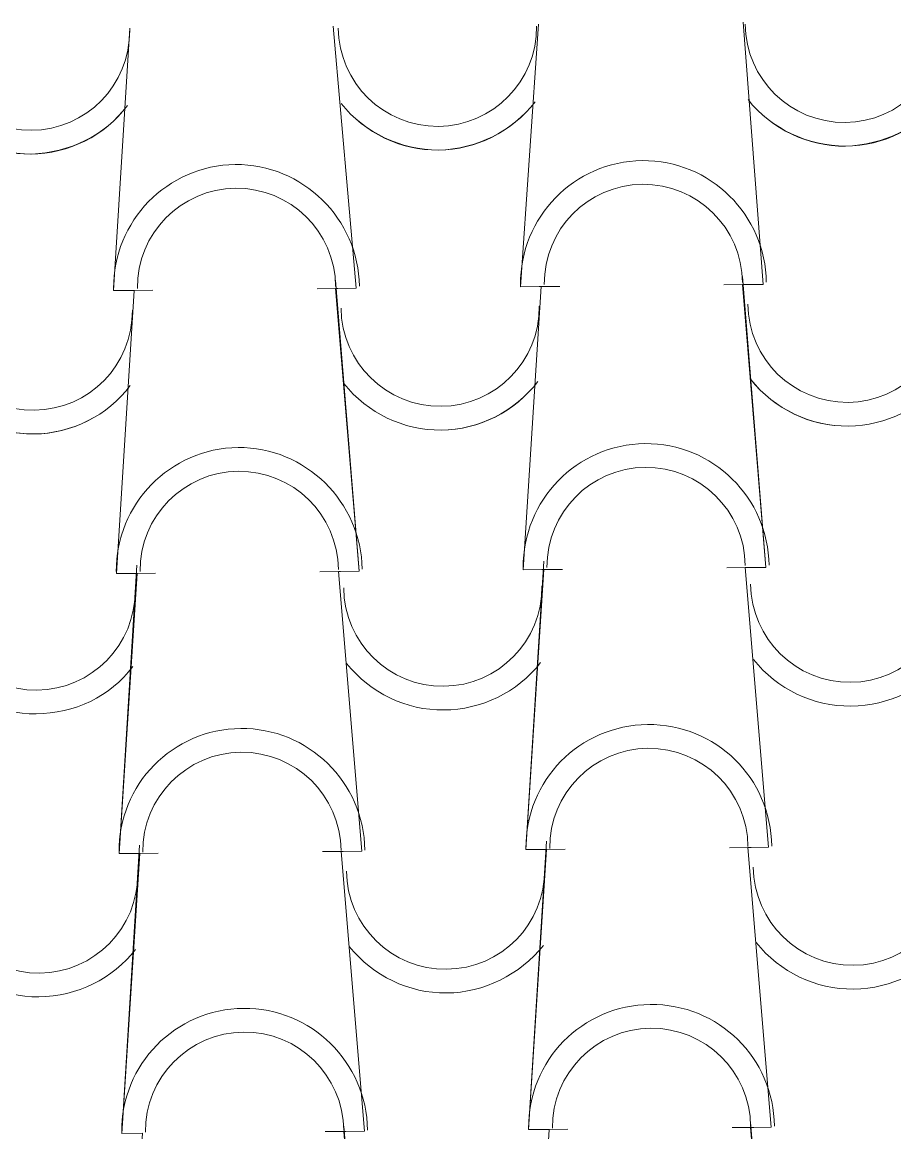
# Model space of a CAD drawing. Header units: millimetres. Extents: x 36985 to 49607, y -23856 to -17842.
# Drawn here: x 47109 to 47798, y -19408 to -18532 of the extents above; entities that cross this region are included whole.
import ezdxf

# ---------------------------------------------------------------- set-up
doc = ezdxf.new("R2010")
doc.units = ezdxf.units.MM
doc.layers.add('A-COB-___-___-EXI', color=250, linetype='Continuous', lineweight=25)

msp = doc.modelspace()

# ---------------------------------------------------------------- linework, layer by layer
at = {"layer": 'A-COB-___-___-EXI', "color": 18, "lineweight": 9}
for p, q in [((47679.91, -18739.27), (47662.81, -18739.44)), ((47677.47, -18739.3), (47693.76, -18739.14)), ((47196.12, -18743.92), (47212.41, -18743.77)), ((47358.2, -18742.37), (47341.91, -18742.52)), ((47356.57, -18742.38), (47372.86, -18742.23)), ((47517.02, -18740.84), (47533.31, -18740.68)), ((47362.47, -19186.24), (47346.18, -19186.4)), ((47379.25, -19406.82), (47360.84, -19186.26)), ((47522.92, -19184.7), (47506.63, -19184.86)), ((47521.29, -19184.72), (47537.58, -19184.56)), ((47684.18, -19183.15), (47667.08, -19183.32)), ((47700.15, -19403.74), (47681.74, -19183.17)), ((47202.02, -19187.79), (47185.73, -19187.94)), ((47200.39, -19187.8), (47216.68, -19187.65)), ((47686.3, -19403.87), (47669.2, -19404.03)), ((47364.59, -19406.96), (47348.3, -19407.12))]:
    msp.add_line(p, q, dxfattribs=at)
at = {"layer": 'A-COB-___-___-EXI', "color": 18, "lineweight": 9, "flags": 128}
for points in [[(47181.46, -18744.07), (47197.75, -18743.91), (47181.46, -18744.07), (47197.75, -18743.91), (47183.61, -18967.23), (47197.75, -18743.91), (47181.46, -18744.07), (47194.14, -18537.05), (47181.46, -18744.07), (47197.75, -18743.91), (47181.46, -18744.07), (47194.14, -18537.05)], [(47354.58, -18535.51), (47372.86, -18742.23), (47356.57, -18742.38), (47372.86, -18742.23), (47354.58, -18535.51), (47372.86, -18742.23), (47356.57, -18742.38), (47372.86, -18742.23), (47356.57, -18742.38), (47375.01, -18965.39), (47358.72, -18965.54), (47375.01, -18965.39), (47356.51, -18735.87), (47375.01, -18965.39), (47358.72, -18965.54), (47375.01, -18965.39), (47358.72, -18965.54), (47375.01, -18965.39), (47358.72, -18965.54), (47377.13, -19186.1), (47360.84, -19186.26), (47377.13, -19186.1), (47358.72, -18965.54), (47375.01, -18965.39), (47358.72, -18965.54), (47377.13, -19186.1), (47360.84, -19186.26), (47379.25, -19406.82), (47362.96, -19406.98), (47379.25, -19406.82), (47362.96, -19406.98), (47379.25, -19406.82), (47362.96, -19406.98), (47379.25, -19406.82), (47362.96, -19406.98)], [(47502.36, -18740.98), (47518.65, -18740.82), (47502.36, -18740.98), (47518.65, -18740.82), (47504.51, -18964.14), (47518.65, -18740.82), (47502.36, -18740.98), (47516.66, -18533.95), (47502.36, -18740.98), (47518.65, -18740.82), (47502.36, -18740.98), (47516.66, -18533.95)], [(47677.92, -18532.4), (47693.76, -18739.14), (47677.47, -18739.3), (47693.76, -18739.14), (47677.47, -18739.3), (47693.76, -18739.14), (47677.92, -18532.4), (47693.76, -18739.14), (47677.47, -18739.3), (47695.9, -18962.3), (47679.61, -18962.46), (47695.9, -18962.3), (47677.41, -18732.78), (47695.9, -18962.3), (47679.61, -18962.46), (47695.9, -18962.3), (47679.61, -18962.46), (47695.9, -18962.3), (47679.61, -18962.46), (47698.03, -19183.02), (47681.74, -19183.17), (47698.03, -19183.02), (47679.61, -18962.46), (47695.9, -18962.3), (47679.61, -18962.46), (47698.03, -19183.02), (47681.74, -19183.17), (47700.15, -19403.74), (47683.86, -19403.89), (47700.15, -19403.74), (47681.74, -19183.17), (47698.03, -19183.02), (47681.74, -19183.17), (47698.03, -19183.02)], [(47197.75, -18743.91), (47183.61, -18967.23), (47199.9, -18967.07), (47183.61, -18967.23), (47199.9, -18967.07), (47183.61, -18967.23), (47199.9, -18967.07)], [(47518.65, -18740.82), (47504.51, -18964.14), (47520.8, -18963.98), (47504.51, -18964.14), (47520.8, -18963.98), (47504.51, -18964.14), (47520.8, -18963.98)], [(47520.73, -18957.47), (47506.63, -19184.86), (47522.92, -19184.7), (47506.63, -19184.86), (47522.92, -19184.7), (47506.63, -19184.86), (47520.8, -18963.98), (47504.51, -18964.14), (47520.8, -18963.98), (47504.51, -18964.14)], [(47525.04, -19405.42), (47508.75, -19405.58), (47525.04, -19405.42), (47508.75, -19405.58), (47522.85, -19178.19), (47508.75, -19405.58), (47525.04, -19405.42), (47508.75, -19405.58), (47525.04, -19405.42), (47508.75, -19405.58), (47525.04, -19405.42), (47510.9, -19628.74), (47525.04, -19405.42), (47508.75, -19405.58), (47522.92, -19184.7), (47506.63, -19184.86), (47520.73, -18957.47)], [(47190, -19631.82), (47206.29, -19631.67), (47190, -19631.82), (47204.14, -19408.5), (47187.86, -19408.66), (47202.02, -19187.79), (47185.73, -19187.94), (47199.84, -18960.55), (47185.73, -19187.94), (47202.02, -19187.79), (47185.73, -19187.94), (47202.02, -19187.79), (47185.73, -19187.94), (47199.9, -18967.07), (47183.61, -18967.23), (47199.9, -18967.07), (47183.61, -18967.23)], [(47365.11, -19630.14), (47381.4, -19629.98), (47362.92, -19402.91), (47381.4, -19629.98), (47365.11, -19630.14), (47381.4, -19629.98), (47362.96, -19406.98), (47379.25, -19406.82), (47360.84, -19186.26), (47377.13, -19186.1), (47360.84, -19186.26), (47377.13, -19186.1)], [(47510.9, -19628.74), (47525.04, -19405.42), (47508.75, -19405.58), (47525.04, -19405.42), (47510.9, -19628.74), (47527.19, -19628.58), (47510.9, -19628.74), (47527.19, -19628.58)], [(47683.86, -19403.89), (47700.15, -19403.74), (47683.86, -19403.89), (47700.15, -19403.74), (47683.86, -19403.89), (47700.15, -19403.74), (47683.86, -19403.89), (47700.15, -19403.74), (47683.86, -19403.89), (47702.29, -19626.9), (47686, -19627.05), (47702.29, -19626.9), (47683.82, -19399.82), (47702.29, -19626.9), (47686, -19627.05), (47702.29, -19626.9), (47683.82, -19399.82)]]:
    msp.add_lwpolyline(points, dxfattribs=at)
for points in [[(47214.56, -18966.93), (47198.27, -18967.09)], [(47344.06, -18965.68), (47360.35, -18965.53)], [(47535.46, -18963.84), (47519.17, -18964)], [(47664.95, -18962.6), (47682.06, -18962.43)], [(47201.96, -19181.27), (47187.86, -19408.66), (47204.14, -19408.5), (47187.86, -19408.66), (47204.14, -19408.5), (47187.86, -19408.66), (47204.14, -19408.5), (47190, -19631.82), (47204.14, -19408.5), (47187.86, -19408.66)], [(47539.7, -19405.28), (47523.41, -19405.44)]]:
    msp.add_lwpolyline(points, close=True, dxfattribs=at)
at = {"layer": 'A-COB-___-___-EXI', "color": 18, "lineweight": 9}
for points in [[(47358.67, -18537.1), (47359.09, -18580.27), (47394.44, -18614.95), (47437.61, -18614.54)], [(47358.67, -18537.1), (47359.09, -18580.27), (47394.44, -18614.95), (47437.61, -18614.54)], [(47679.57, -18534.01), (47679.98, -18577.18), (47715.34, -18611.87), (47758.51, -18611.45)], [(47679.57, -18534.01), (47679.98, -18577.18), (47715.34, -18611.87), (47758.51, -18611.45)], [(47037.78, -18540.19), (47038.19, -18583.35), (47073.55, -18618.04), (47116.72, -18617.62)], [(47037.78, -18540.19), (47038.19, -18583.35), (47073.55, -18618.04), (47116.72, -18617.62)], [(47039.98, -18599.62), (47058.94, -18623.06), (47086.76, -18636.64), (47116.9, -18636.35)], [(47039.98, -18599.62), (47058.12, -18623.07), (47086.75, -18635.83), (47116.08, -18636.36)], [(47360.87, -18596.54), (47379.83, -18619.98), (47407.66, -18633.56), (47437.79, -18633.27)], [(47360.87, -18596.54), (47379.83, -18619.98), (47407.65, -18632.74), (47437.79, -18633.27)], [(47681.77, -18593.45), (47700.73, -18616.89), (47729.37, -18630.46), (47758.69, -18630.18)], [(47681.77, -18593.45), (47700.73, -18616.89), (47728.54, -18629.66), (47758.69, -18630.18)], [(47696.19, -18737.49), (47695.68, -18684.55), (47652.09, -18640.98), (47598.33, -18641.5)], [(47696.19, -18737.49), (47695.68, -18684.55), (47652.09, -18640.98), (47598.33, -18641.5)], [(47696.19, -18737.49), (47695.68, -18684.55), (47652.09, -18640.98), (47598.33, -18641.5)], [(47696.19, -18737.49), (47695.68, -18684.55), (47652.09, -18640.98), (47598.33, -18641.5)], [(47696.19, -18737.49), (47695.68, -18684.55), (47652.09, -18640.98), (47598.33, -18641.5)], [(47696.19, -18737.49), (47695.68, -18684.55), (47652.09, -18640.98), (47598.33, -18641.5)], [(47375.29, -18740.57), (47374.78, -18687.63), (47330.38, -18644.08), (47277.44, -18644.58)], [(47375.29, -18740.57), (47374.78, -18687.63), (47330.38, -18644.08), (47277.44, -18644.58)], [(47375.29, -18740.57), (47374.78, -18687.63), (47330.38, -18644.08), (47277.44, -18644.58)], [(47375.29, -18740.57), (47374.78, -18687.63), (47330.38, -18644.08), (47277.44, -18644.58)], [(47375.29, -18740.57), (47374.78, -18687.63), (47330.38, -18644.08), (47277.44, -18644.58)], [(47375.29, -18740.57), (47374.78, -18687.63), (47330.38, -18644.08), (47277.44, -18644.58)], [(47677.45, -18737.67), (47677.04, -18694.5), (47641.68, -18659.82), (47598.51, -18660.23)], [(47677.45, -18737.67), (47677.04, -18694.5), (47641.68, -18659.82), (47598.51, -18660.23)], [(47677.45, -18737.67), (47677.04, -18694.5), (47641.68, -18659.82), (47598.51, -18660.23)], [(47677.45, -18737.67), (47677.04, -18694.5), (47641.68, -18659.82), (47598.51, -18660.23)], [(47677.45, -18737.67), (47677.04, -18694.5), (47641.68, -18659.82), (47598.51, -18660.23)], [(47677.45, -18737.67), (47677.04, -18694.5), (47641.68, -18659.82), (47598.51, -18660.23)], [(47356.56, -18740.75), (47356.14, -18697.59), (47320.78, -18662.9), (47277.62, -18663.32)], [(47356.56, -18740.75), (47356.14, -18697.59), (47320.78, -18662.9), (47277.62, -18663.32)], [(47356.56, -18740.75), (47356.14, -18697.59), (47320.78, -18662.9), (47277.62, -18663.32)], [(47356.56, -18740.75), (47356.14, -18697.59), (47320.78, -18662.9), (47277.62, -18663.32)], [(47356.56, -18740.75), (47356.14, -18697.59), (47320.78, -18662.9), (47277.62, -18663.32)], [(47356.56, -18740.75), (47356.14, -18697.59), (47320.78, -18662.9), (47277.62, -18663.32)], [(47681.69, -18754.73), (47682.1, -18797.9), (47717.46, -18832.58), (47760.63, -18832.17)], [(47039.9, -18760.9), (47040.31, -18804.07), (47075.67, -18838.75), (47118.84, -18838.34)], [(47360.79, -18757.82), (47361.21, -18800.98), (47396.57, -18835.67), (47439.73, -18835.25)], [(47362.99, -18817.26), (47381.95, -18840.7), (47409.78, -18854.28), (47439.91, -18853.99)], [(47362.99, -18817.26), (47381.95, -18840.7), (47409.78, -18854.28), (47439.91, -18853.99)], [(47683.89, -18814.17), (47702.85, -18837.61), (47731.49, -18851.18), (47760.81, -18850.9)], [(47683.89, -18814.17), (47702.85, -18837.61), (47730.67, -18851.19), (47760.81, -18850.9)], [(47042.1, -18820.34), (47061.06, -18843.78), (47088.88, -18857.36), (47119.02, -18857.07)], [(47042.1, -18820.34), (47060.24, -18843.79), (47088.88, -18857.36), (47118.2, -18857.08)], [(47377.44, -18963.73), (47376.93, -18910.79), (47332.52, -18867.24), (47279.58, -18867.75)], [(47377.44, -18963.73), (47376.93, -18910.79), (47332.52, -18867.24), (47279.58, -18867.75)], [(47377.44, -18963.73), (47376.93, -18910.79), (47332.52, -18867.24), (47279.58, -18867.75)], [(47377.44, -18963.73), (47376.93, -18910.79), (47332.52, -18867.24), (47279.58, -18867.75)], [(47377.44, -18963.73), (47376.93, -18910.79), (47332.52, -18867.24), (47279.58, -18867.75)], [(47377.44, -18963.73), (47376.93, -18910.79), (47332.52, -18867.24), (47279.58, -18867.75)], [(47377.44, -18963.73), (47376.93, -18910.79), (47332.52, -18867.24), (47279.58, -18867.75)], [(47377.44, -18963.73), (47376.93, -18910.79), (47332.52, -18867.24), (47279.58, -18867.75)], [(47377.44, -18963.73), (47376.93, -18910.79), (47332.52, -18867.24), (47279.58, -18867.75)], [(47698.33, -18960.65), (47697.82, -18907.71), (47654.23, -18864.14), (47600.48, -18864.66)], [(47698.33, -18960.65), (47697.82, -18907.71), (47654.23, -18864.14), (47600.48, -18864.66)], [(47698.33, -18960.65), (47697.82, -18907.71), (47654.23, -18864.14), (47600.48, -18864.66)], [(47698.33, -18960.65), (47697.82, -18907.71), (47654.23, -18864.14), (47600.48, -18864.66)], [(47698.33, -18960.65), (47697.82, -18907.71), (47654.23, -18864.14), (47600.48, -18864.66)], [(47698.33, -18960.65), (47697.82, -18907.71), (47654.23, -18864.14), (47600.48, -18864.66)], [(47698.33, -18960.65), (47697.82, -18907.71), (47654.23, -18864.14), (47600.48, -18864.66)], [(47698.33, -18960.65), (47697.82, -18907.71), (47654.23, -18864.14), (47600.48, -18864.66)], [(47698.33, -18960.65), (47697.82, -18907.71), (47654.23, -18864.14), (47600.48, -18864.66)], [(47358.7, -18963.91), (47358.29, -18920.75), (47322.93, -18886.06), (47279.76, -18886.48)], [(47358.7, -18963.91), (47358.29, -18920.75), (47322.93, -18886.06), (47279.76, -18886.48)], [(47358.7, -18963.91), (47358.29, -18920.75), (47322.93, -18886.06), (47279.76, -18886.48)], [(47358.7, -18963.91), (47358.29, -18920.75), (47322.93, -18886.06), (47279.76, -18886.48)], [(47358.7, -18963.91), (47358.29, -18920.75), (47322.93, -18886.06), (47279.76, -18886.48)], [(47358.7, -18963.91), (47358.29, -18920.75), (47322.93, -18886.06), (47279.76, -18886.48)], [(47358.7, -18963.91), (47358.29, -18920.75), (47322.93, -18886.06), (47279.76, -18886.48)], [(47358.7, -18963.91), (47358.29, -18920.75), (47322.93, -18886.06), (47279.76, -18886.48)], [(47358.7, -18963.91), (47358.29, -18920.75), (47322.93, -18886.06), (47279.76, -18886.48)], [(47679.6, -18960.83), (47679.18, -18917.66), (47643.82, -18882.98), (47600.66, -18883.39)], [(47679.6, -18960.83), (47679.18, -18917.66), (47643.82, -18882.98), (47600.66, -18883.39)], [(47679.6, -18960.83), (47679.18, -18917.66), (47643.82, -18882.98), (47600.66, -18883.39)], [(47679.6, -18960.83), (47679.18, -18917.66), (47643.82, -18882.98), (47600.66, -18883.39)], [(47679.6, -18960.83), (47679.18, -18917.66), (47643.82, -18882.98), (47600.66, -18883.39)], [(47679.6, -18960.83), (47679.18, -18917.66), (47643.82, -18882.98), (47600.66, -18883.39)], [(47679.6, -18960.83), (47679.18, -18917.66), (47643.82, -18882.98), (47600.66, -18883.39)], [(47679.6, -18960.83), (47679.18, -18917.66), (47643.82, -18882.98), (47600.66, -18883.39)], [(47679.6, -18960.83), (47679.18, -18917.66), (47643.82, -18882.98), (47600.66, -18883.39)], [(47683.81, -18975.45), (47684.23, -19018.62), (47719.59, -19053.3), (47762.75, -19052.89)], [(47042.02, -18981.62), (47042.44, -19024.79), (47077.79, -19059.47), (47120.96, -19059.06)], [(47362.92, -18978.53), (47363.33, -19021.7), (47398.69, -19056.39), (47441.86, -19055.97)], [(47686.01, -19034.89), (47704.97, -19058.33), (47732.8, -19071.91), (47762.93, -19071.62)], [(47044.22, -19041.06), (47062.37, -19064.51), (47091.01, -19078.08), (47120.33, -19077.8)], [(47365.12, -19037.97), (47384.08, -19061.41), (47411.9, -19074.99), (47442.04, -19074.7)], [(47379.57, -19185.27), (47379.05, -19131.51), (47334.65, -19088.77), (47281.71, -19089.28)], [(47379.57, -19185.27), (47379.05, -19131.51), (47334.65, -19088.77), (47281.71, -19089.28)], [(47379.57, -19185.27), (47379.05, -19131.51), (47334.65, -19088.77), (47281.71, -19089.28)], [(47379.57, -19185.27), (47379.05, -19131.51), (47334.65, -19088.77), (47281.71, -19089.28)], [(47379.57, -19185.27), (47379.05, -19131.51), (47334.65, -19088.77), (47281.71, -19089.28)], [(47379.57, -19185.27), (47379.05, -19131.51), (47334.65, -19088.77), (47281.71, -19089.28)], [(47700.46, -19182.18), (47699.94, -19128.43), (47656.36, -19085.67), (47602.61, -19086.19)], [(47700.46, -19182.18), (47699.94, -19128.43), (47656.36, -19085.67), (47602.61, -19086.19)], [(47700.46, -19182.18), (47699.94, -19128.43), (47656.36, -19085.67), (47602.61, -19086.19)], [(47700.46, -19182.18), (47699.94, -19128.43), (47656.36, -19085.67), (47602.61, -19086.19)], [(47700.46, -19182.18), (47699.94, -19128.43), (47656.36, -19085.67), (47602.61, -19086.19)], [(47700.46, -19182.18), (47699.94, -19128.43), (47656.36, -19085.67), (47602.61, -19086.19)], [(47360.83, -19185.45), (47360.42, -19142.28), (47325.06, -19107.59), (47281.89, -19108.01)], [(47360.83, -19185.45), (47360.42, -19142.28), (47325.06, -19107.59), (47281.89, -19108.01)], [(47360.83, -19185.45), (47360.42, -19142.28), (47325.06, -19107.59), (47281.89, -19108.01)], [(47360.83, -19185.45), (47360.42, -19142.28), (47325.06, -19107.59), (47281.89, -19108.01)], [(47360.83, -19185.45), (47360.42, -19142.28), (47325.06, -19107.59), (47281.89, -19108.01)], [(47360.83, -19185.45), (47360.42, -19142.28), (47325.06, -19107.59), (47281.89, -19108.01)], [(47681.73, -19182.36), (47681.31, -19139.19), (47645.96, -19104.51), (47602.79, -19104.92)], [(47681.73, -19182.36), (47681.31, -19139.19), (47645.96, -19104.51), (47602.79, -19104.92)], [(47681.73, -19182.36), (47681.31, -19139.19), (47645.96, -19104.51), (47602.79, -19104.92)], [(47681.73, -19182.36), (47681.31, -19139.19), (47645.96, -19104.51), (47602.79, -19104.92)], [(47681.73, -19182.36), (47681.31, -19139.19), (47645.96, -19104.51), (47602.79, -19104.92)], [(47681.73, -19182.36), (47681.31, -19139.19), (47645.96, -19104.51), (47602.79, -19104.92)], [(47365.06, -19201.7), (47365.48, -19244.86), (47400.84, -19279.55), (47444, -19279.13)], [(47685.96, -19198.61), (47686.37, -19241.78), (47721.73, -19276.46), (47764.9, -19276.05)], [(47044.17, -19204.78), (47044.58, -19247.95), (47079.94, -19282.63), (47123.11, -19282.22)], [(47046.37, -19264.22), (47064.51, -19287.67), (47093.15, -19301.24), (47122.47, -19300.96)], [(47367.26, -19261.14), (47386.22, -19284.57), (47414.05, -19298.15), (47444.18, -19297.86)], [(47688.16, -19258.05), (47707.12, -19281.49), (47734.94, -19295.07), (47765.08, -19294.78)], [(47702.58, -19402.9), (47702.07, -19349.14), (47658.49, -19306.39), (47604.73, -19306.91)], [(47702.58, -19402.9), (47702.07, -19349.14), (47658.49, -19306.39), (47604.73, -19306.91)], [(47702.58, -19402.9), (47702.07, -19349.14), (47658.49, -19306.39), (47604.73, -19306.91)], [(47381.69, -19405.98), (47381.17, -19352.23), (47336.78, -19309.49), (47283.84, -19309.99)], [(47381.69, -19405.98), (47381.17, -19352.23), (47336.78, -19309.49), (47283.84, -19309.99)], [(47381.69, -19405.98), (47381.17, -19352.23), (47336.78, -19309.49), (47283.84, -19309.99)], [(47683.85, -19403.08), (47683.44, -19359.91), (47648.08, -19325.23), (47604.91, -19325.64)], [(47683.85, -19403.08), (47683.44, -19359.91), (47648.08, -19325.23), (47604.91, -19325.64)], [(47683.85, -19403.08), (47683.44, -19359.91), (47648.08, -19325.23), (47604.91, -19325.64)], [(47683.85, -19403.08), (47683.44, -19359.91), (47648.08, -19325.23), (47604.91, -19325.64)], [(47683.85, -19403.08), (47683.44, -19359.91), (47648.08, -19325.23), (47604.91, -19325.64)], [(47683.85, -19403.08), (47683.44, -19359.91), (47648.08, -19325.23), (47604.91, -19325.64)], [(47683.85, -19403.08), (47683.44, -19359.91), (47648.08, -19325.23), (47604.91, -19325.64)], [(47683.85, -19403.08), (47683.44, -19359.91), (47648.08, -19325.23), (47604.91, -19325.64)], [(47683.85, -19403.08), (47683.44, -19359.91), (47648.08, -19325.23), (47604.91, -19325.64)], [(47683.85, -19403.08), (47683.44, -19359.91), (47648.08, -19325.23), (47604.91, -19325.64)], [(47683.85, -19403.08), (47683.44, -19359.91), (47648.08, -19325.23), (47604.91, -19325.64)], [(47362.96, -19406.16), (47362.54, -19363), (47327.18, -19328.31), (47284.02, -19328.73)], [(47362.96, -19406.16), (47362.54, -19363), (47327.18, -19328.31), (47284.02, -19328.73)], [(47362.96, -19406.16), (47362.54, -19363), (47327.18, -19328.31), (47284.02, -19328.73)], [(47362.96, -19406.16), (47362.54, -19363), (47327.18, -19328.31), (47284.02, -19328.73)], [(47362.96, -19406.16), (47362.54, -19363), (47327.18, -19328.31), (47284.02, -19328.73)], [(47362.96, -19406.16), (47362.54, -19363), (47327.18, -19328.31), (47284.02, -19328.73)], [(47362.96, -19406.16), (47362.54, -19363), (47327.18, -19328.31), (47284.02, -19328.73)], [(47362.96, -19406.16), (47362.54, -19363), (47327.18, -19328.31), (47284.02, -19328.73)], [(47362.96, -19406.16), (47362.54, -19363), (47327.18, -19328.31), (47284.02, -19328.73)]]:
    msp.add_open_spline(points, degree=3, dxfattribs=at)
for points in [[(47437.61, -18614.54), (47437.61, -18614.54), (47480.78, -18614.12), (47515.46, -18578.76), (47515.05, -18535.6)], [(47437.61, -18614.54), (47437.61, -18614.54), (47480.78, -18614.12), (47515.46, -18578.76), (47515.05, -18535.6)], [(47758.51, -18611.45), (47758.51, -18611.45), (47801.67, -18611.04), (47836.36, -18575.68), (47835.94, -18532.51)], [(47758.51, -18611.45), (47758.51, -18611.45), (47801.67, -18611.04), (47836.36, -18575.68), (47835.94, -18532.51)], [(47116.72, -18617.62), (47116.72, -18617.62), (47159.88, -18617.21), (47194.57, -18581.85), (47194.15, -18538.68)], [(47116.72, -18617.62), (47116.72, -18617.62), (47159.88, -18617.21), (47194.57, -18581.85), (47194.15, -18538.68)], [(47116.08, -18636.36), (47116.08, -18636.36), (47146.22, -18636.07), (47174.59, -18621.95), (47192.28, -18598.16)], [(47116.9, -18636.35), (47116.9, -18636.35), (47146.21, -18635.26), (47174.59, -18621.95), (47192.28, -18598.16)], [(47437.79, -18633.27), (47437.79, -18633.27), (47467.92, -18632.16), (47495.48, -18618.87), (47513.99, -18595.07)], [(47437.79, -18633.27), (47437.79, -18633.27), (47467.11, -18632.99), (47495.48, -18618.87), (47513.99, -18595.07)], [(47758.69, -18630.18), (47758.69, -18630.18), (47788.81, -18629.08), (47816.38, -18615.78), (47834.89, -18591.98)], [(47758.69, -18630.18), (47758.69, -18630.18), (47788.82, -18629.89), (47816.38, -18615.78), (47834.89, -18591.98)], [(47598.33, -18641.5), (47598.33, -18641.5), (47544.58, -18642.02), (47501.84, -18686.41), (47502.34, -18739.35)], [(47598.33, -18641.5), (47598.33, -18641.5), (47544.58, -18642.02), (47501.84, -18686.41), (47502.34, -18739.35)], [(47598.33, -18641.5), (47598.33, -18641.5), (47544.58, -18642.02), (47501.84, -18686.41), (47502.34, -18739.35)], [(47598.33, -18641.5), (47598.33, -18641.5), (47544.58, -18642.02), (47501.84, -18686.41), (47502.34, -18739.35)], [(47598.33, -18641.5), (47598.33, -18641.5), (47544.58, -18642.02), (47501.84, -18686.41), (47502.34, -18739.35)], [(47598.33, -18641.5), (47598.33, -18641.5), (47544.58, -18642.02), (47501.84, -18686.41), (47502.34, -18739.35)], [(47277.44, -18644.58), (47277.44, -18644.58), (47223.68, -18645.1), (47180.94, -18689.5), (47181.45, -18742.44)], [(47277.44, -18644.58), (47277.44, -18644.58), (47223.68, -18645.1), (47180.94, -18689.5), (47181.45, -18742.44)], [(47277.44, -18644.58), (47277.44, -18644.58), (47223.68, -18645.1), (47180.94, -18689.5), (47181.45, -18742.44)], [(47277.44, -18644.58), (47277.44, -18644.58), (47223.68, -18645.1), (47180.94, -18689.5), (47181.45, -18742.44)], [(47277.44, -18644.58), (47277.44, -18644.58), (47223.68, -18645.1), (47180.94, -18689.5), (47181.45, -18742.44)], [(47277.44, -18644.58), (47277.44, -18644.58), (47223.68, -18645.1), (47180.94, -18689.5), (47181.45, -18742.44)], [(47598.51, -18660.23), (47598.51, -18660.23), (47555.35, -18660.65), (47520.66, -18696), (47521.08, -18739.17)], [(47598.51, -18660.23), (47598.51, -18660.23), (47555.35, -18660.65), (47520.66, -18696), (47521.08, -18739.17)], [(47598.51, -18660.23), (47598.51, -18660.23), (47555.35, -18660.65), (47520.66, -18696), (47521.08, -18739.17)], [(47598.51, -18660.23), (47598.51, -18660.23), (47555.35, -18660.65), (47520.66, -18696), (47521.08, -18739.17)], [(47598.51, -18660.23), (47598.51, -18660.23), (47555.35, -18660.65), (47520.66, -18696), (47521.08, -18739.17)], [(47598.51, -18660.23), (47598.51, -18660.23), (47555.35, -18660.65), (47520.66, -18696), (47521.08, -18739.17)], [(47277.62, -18663.32), (47277.62, -18663.32), (47234.45, -18663.73), (47199.77, -18699.09), (47200.18, -18742.26)], [(47277.62, -18663.32), (47277.62, -18663.32), (47234.45, -18663.73), (47199.77, -18699.09), (47200.18, -18742.26)], [(47277.62, -18663.32), (47277.62, -18663.32), (47234.45, -18663.73), (47199.77, -18699.09), (47200.18, -18742.26)], [(47277.62, -18663.32), (47277.62, -18663.32), (47234.45, -18663.73), (47199.77, -18699.09), (47200.18, -18742.26)], [(47277.62, -18663.32), (47277.62, -18663.32), (47234.45, -18663.73), (47199.77, -18699.09), (47200.18, -18742.26)], [(47277.62, -18663.32), (47277.62, -18663.32), (47234.45, -18663.73), (47199.77, -18699.09), (47200.18, -18742.26)], [(47439.73, -18835.25), (47439.73, -18835.25), (47482.9, -18834.84), (47517.58, -18799.48), (47517.17, -18756.31)], [(47760.63, -18832.17), (47760.63, -18832.17), (47803.8, -18831.75), (47838.48, -18796.39), (47838.06, -18753.23)], [(47118.84, -18838.34), (47118.84, -18838.34), (47162, -18837.92), (47196.69, -18802.57), (47196.27, -18759.4)], [(47118.2, -18857.08), (47118.2, -18857.08), (47148.34, -18856.79), (47176.71, -18842.67), (47194.4, -18818.88)], [(47119.02, -18857.07), (47119.02, -18857.07), (47148.34, -18856.79), (47176.71, -18842.67), (47194.4, -18818.88)], [(47439.91, -18853.99), (47439.91, -18853.99), (47470.05, -18853.7), (47497.61, -18839.58), (47516.11, -18815.78)], [(47439.91, -18853.99), (47439.91, -18853.99), (47469.23, -18853.7), (47497.61, -18839.58), (47516.11, -18815.78)], [(47760.81, -18850.9), (47760.81, -18850.9), (47790.94, -18850.61), (47818.5, -18836.5), (47837.01, -18812.7)], [(47760.81, -18850.9), (47760.81, -18850.9), (47790.94, -18850.61), (47818.5, -18836.5), (47837.01, -18812.7)], [(47279.58, -18867.75), (47279.58, -18867.75), (47225.83, -18868.26), (47183.09, -18912.66), (47183.59, -18965.6)], [(47279.58, -18867.75), (47279.58, -18867.75), (47225.83, -18868.26), (47183.09, -18912.66), (47183.59, -18965.6)], [(47279.58, -18867.75), (47279.58, -18867.75), (47225.83, -18868.26), (47183.09, -18912.66), (47183.59, -18965.6)], [(47279.58, -18867.75), (47279.58, -18867.75), (47225.83, -18868.26), (47183.09, -18912.66), (47183.59, -18965.6)], [(47279.58, -18867.75), (47279.58, -18867.75), (47225.83, -18868.26), (47183.09, -18912.66), (47183.59, -18965.6)], [(47279.58, -18867.75), (47279.58, -18867.75), (47225.83, -18868.26), (47183.09, -18912.66), (47183.59, -18965.6)], [(47279.58, -18867.75), (47279.58, -18867.75), (47225.83, -18868.26), (47183.09, -18912.66), (47183.59, -18965.6)], [(47279.58, -18867.75), (47279.58, -18867.75), (47225.83, -18868.26), (47183.09, -18912.66), (47183.59, -18965.6)], [(47279.58, -18867.75), (47279.58, -18867.75), (47225.83, -18868.26), (47183.09, -18912.66), (47183.59, -18965.6)], [(47600.48, -18864.66), (47600.48, -18864.66), (47546.72, -18865.18), (47503.98, -18909.57), (47504.49, -18962.51)], [(47600.48, -18864.66), (47600.48, -18864.66), (47546.72, -18865.18), (47503.98, -18909.57), (47504.49, -18962.51)], [(47600.48, -18864.66), (47600.48, -18864.66), (47546.72, -18865.18), (47503.98, -18909.57), (47504.49, -18962.51)], [(47600.48, -18864.66), (47600.48, -18864.66), (47546.72, -18865.18), (47503.98, -18909.57), (47504.49, -18962.51)], [(47600.48, -18864.66), (47600.48, -18864.66), (47546.72, -18865.18), (47503.98, -18909.57), (47504.49, -18962.51)], [(47600.48, -18864.66), (47600.48, -18864.66), (47546.72, -18865.18), (47503.98, -18909.57), (47504.49, -18962.51)], [(47600.48, -18864.66), (47600.48, -18864.66), (47546.72, -18865.18), (47503.98, -18909.57), (47504.49, -18962.51)], [(47600.48, -18864.66), (47600.48, -18864.66), (47546.72, -18865.18), (47503.98, -18909.57), (47504.49, -18962.51)], [(47600.48, -18864.66), (47600.48, -18864.66), (47546.72, -18865.18), (47503.98, -18909.57), (47504.49, -18962.51)], [(47279.76, -18886.48), (47279.76, -18886.48), (47236.6, -18886.89), (47201.91, -18922.25), (47202.33, -18965.42)], [(47279.76, -18886.48), (47279.76, -18886.48), (47236.6, -18886.89), (47201.91, -18922.25), (47202.33, -18965.42)], [(47279.76, -18886.48), (47279.76, -18886.48), (47236.6, -18886.89), (47201.91, -18922.25), (47202.33, -18965.42)], [(47279.76, -18886.48), (47279.76, -18886.48), (47236.6, -18886.89), (47201.91, -18922.25), (47202.33, -18965.42)], [(47279.76, -18886.48), (47279.76, -18886.48), (47236.6, -18886.89), (47201.91, -18922.25), (47202.33, -18965.42)], [(47279.76, -18886.48), (47279.76, -18886.48), (47236.6, -18886.89), (47201.91, -18922.25), (47202.33, -18965.42)], [(47279.76, -18886.48), (47279.76, -18886.48), (47236.6, -18886.89), (47201.91, -18922.25), (47202.33, -18965.42)], [(47279.76, -18886.48), (47279.76, -18886.48), (47236.6, -18886.89), (47201.91, -18922.25), (47202.33, -18965.42)], [(47279.76, -18886.48), (47279.76, -18886.48), (47236.6, -18886.89), (47201.91, -18922.25), (47202.33, -18965.42)], [(47600.66, -18883.39), (47600.66, -18883.39), (47557.49, -18883.81), (47522.81, -18919.17), (47523.22, -18962.33)], [(47600.66, -18883.39), (47600.66, -18883.39), (47557.49, -18883.81), (47522.81, -18919.17), (47523.22, -18962.33)], [(47600.66, -18883.39), (47600.66, -18883.39), (47557.49, -18883.81), (47522.81, -18919.17), (47523.22, -18962.33)], [(47600.66, -18883.39), (47600.66, -18883.39), (47557.49, -18883.81), (47522.81, -18919.17), (47523.22, -18962.33)], [(47600.66, -18883.39), (47600.66, -18883.39), (47557.49, -18883.81), (47522.81, -18919.17), (47523.22, -18962.33)], [(47600.66, -18883.39), (47600.66, -18883.39), (47557.49, -18883.81), (47522.81, -18919.17), (47523.22, -18962.33)], [(47600.66, -18883.39), (47600.66, -18883.39), (47557.49, -18883.81), (47522.81, -18919.17), (47523.22, -18962.33)], [(47600.66, -18883.39), (47600.66, -18883.39), (47557.49, -18883.81), (47522.81, -18919.17), (47523.22, -18962.33)], [(47600.66, -18883.39), (47600.66, -18883.39), (47557.49, -18883.81), (47522.81, -18919.17), (47523.22, -18962.33)], [(47762.75, -19052.89), (47762.75, -19052.89), (47805.92, -19052.47), (47840.6, -19017.11), (47840.19, -18973.95)], [(47120.96, -19059.06), (47120.96, -19059.06), (47164.13, -19058.64), (47198.81, -19023.28), (47198.4, -18980.12)], [(47441.86, -19055.97), (47441.86, -19055.97), (47485.02, -19055.56), (47519.71, -19020.2), (47519.29, -18977.03)], [(47442.04, -19074.7), (47442.04, -19074.7), (47471.36, -19074.42), (47499.74, -19061.12), (47518.24, -19037.32)], [(47762.93, -19071.62), (47762.93, -19071.62), (47793.07, -19071.33), (47820.63, -19058.03), (47839.14, -19034.23)], [(47120.33, -19077.8), (47120.33, -19077.8), (47150.46, -19077.51), (47178.84, -19064.2), (47196.53, -19040.41)], [(47281.71, -19089.28), (47281.71, -19089.28), (47227.96, -19089.79), (47185.21, -19133.38), (47185.72, -19187.13)], [(47281.71, -19089.28), (47281.71, -19089.28), (47227.96, -19089.79), (47185.21, -19133.38), (47185.72, -19187.13)], [(47281.71, -19089.28), (47281.71, -19089.28), (47227.96, -19089.79), (47185.21, -19133.38), (47185.72, -19187.13)], [(47281.71, -19089.28), (47281.71, -19089.28), (47227.96, -19089.79), (47185.21, -19133.38), (47185.72, -19187.13)], [(47281.71, -19089.28), (47281.71, -19089.28), (47227.96, -19089.79), (47185.21, -19133.38), (47185.72, -19187.13)], [(47281.71, -19089.28), (47281.71, -19089.28), (47227.96, -19089.79), (47185.21, -19133.38), (47185.72, -19187.13)], [(47602.61, -19086.19), (47602.61, -19086.19), (47548.85, -19086.71), (47506.1, -19130.29), (47506.62, -19184.04)], [(47602.61, -19086.19), (47602.61, -19086.19), (47548.85, -19086.71), (47506.1, -19130.29), (47506.62, -19184.04)], [(47602.61, -19086.19), (47602.61, -19086.19), (47548.85, -19086.71), (47506.1, -19130.29), (47506.62, -19184.04)], [(47602.61, -19086.19), (47602.61, -19086.19), (47548.85, -19086.71), (47506.1, -19130.29), (47506.62, -19184.04)], [(47602.61, -19086.19), (47602.61, -19086.19), (47548.85, -19086.71), (47506.1, -19130.29), (47506.62, -19184.04)], [(47602.61, -19086.19), (47602.61, -19086.19), (47548.85, -19086.71), (47506.1, -19130.29), (47506.62, -19184.04)], [(47602.79, -19104.92), (47602.79, -19104.92), (47559.62, -19105.34), (47524.94, -19140.7), (47525.35, -19183.86)], [(47602.79, -19104.92), (47602.79, -19104.92), (47559.62, -19105.34), (47524.94, -19140.7), (47525.35, -19183.86)], [(47602.79, -19104.92), (47602.79, -19104.92), (47559.62, -19105.34), (47524.94, -19140.7), (47525.35, -19183.86)], [(47602.79, -19104.92), (47602.79, -19104.92), (47559.62, -19105.34), (47524.94, -19140.7), (47525.35, -19183.86)], [(47602.79, -19104.92), (47602.79, -19104.92), (47559.62, -19105.34), (47524.94, -19140.7), (47525.35, -19183.86)], [(47602.79, -19104.92), (47602.79, -19104.92), (47559.62, -19105.34), (47524.94, -19140.7), (47525.35, -19183.86)], [(47281.89, -19108.01), (47281.89, -19108.01), (47238.73, -19108.42), (47204.04, -19143.78), (47204.46, -19186.95)], [(47281.89, -19108.01), (47281.89, -19108.01), (47238.73, -19108.42), (47204.04, -19143.78), (47204.46, -19186.95)], [(47281.89, -19108.01), (47281.89, -19108.01), (47238.73, -19108.42), (47204.04, -19143.78), (47204.46, -19186.95)], [(47281.89, -19108.01), (47281.89, -19108.01), (47238.73, -19108.42), (47204.04, -19143.78), (47204.46, -19186.95)], [(47281.89, -19108.01), (47281.89, -19108.01), (47238.73, -19108.42), (47204.04, -19143.78), (47204.46, -19186.95)], [(47281.89, -19108.01), (47281.89, -19108.01), (47238.73, -19108.42), (47204.04, -19143.78), (47204.46, -19186.95)], [(47123.11, -19282.22), (47123.11, -19282.22), (47166.27, -19281.8), (47200.96, -19246.44), (47200.54, -19203.28)], [(47444, -19279.13), (47444, -19279.13), (47487.17, -19278.72), (47521.85, -19243.36), (47521.44, -19200.19)], [(47764.9, -19276.05), (47764.9, -19276.05), (47808.06, -19275.63), (47842.75, -19240.27), (47842.33, -19197.11)], [(47122.47, -19300.96), (47122.47, -19300.96), (47152.61, -19300.67), (47180.98, -19286.55), (47198.68, -19263.57)], [(47444.18, -19297.86), (47444.18, -19297.86), (47473.5, -19297.58), (47501.87, -19283.46), (47520.39, -19260.48)], [(47765.08, -19294.78), (47765.08, -19294.78), (47795.21, -19294.49), (47822.77, -19280.38), (47841.28, -19257.39)], [(47604.73, -19306.91), (47604.73, -19306.91), (47550.98, -19307.43), (47508.23, -19351.01), (47508.74, -19404.76)], [(47604.73, -19306.91), (47604.73, -19306.91), (47550.98, -19307.43), (47508.23, -19351.01), (47508.74, -19404.76)], [(47604.73, -19306.91), (47604.73, -19306.91), (47550.98, -19307.43), (47508.23, -19351.01), (47508.74, -19404.76)], [(47283.84, -19309.99), (47283.84, -19309.99), (47230.08, -19310.51), (47187.33, -19354.09), (47187.85, -19407.85)], [(47283.84, -19309.99), (47283.84, -19309.99), (47230.08, -19310.51), (47187.33, -19354.09), (47187.85, -19407.85)], [(47283.84, -19309.99), (47283.84, -19309.99), (47230.08, -19310.51), (47187.33, -19354.09), (47187.85, -19407.85)], [(47604.91, -19325.64), (47604.91, -19325.64), (47561.75, -19326.06), (47527.06, -19361.42), (47527.48, -19404.58)], [(47604.91, -19325.64), (47604.91, -19325.64), (47561.75, -19326.06), (47527.06, -19361.42), (47527.48, -19404.58)], [(47604.91, -19325.64), (47604.91, -19325.64), (47561.75, -19326.06), (47527.06, -19361.42), (47527.48, -19404.58)], [(47604.91, -19325.64), (47604.91, -19325.64), (47561.75, -19326.06), (47527.06, -19361.42), (47527.48, -19404.58)], [(47604.91, -19325.64), (47604.91, -19325.64), (47561.75, -19326.06), (47527.06, -19361.42), (47527.48, -19404.58)], [(47604.91, -19325.64), (47604.91, -19325.64), (47561.75, -19326.06), (47527.06, -19361.42), (47527.48, -19404.58)], [(47604.91, -19325.64), (47604.91, -19325.64), (47561.75, -19326.06), (47527.06, -19361.42), (47527.48, -19404.58)], [(47604.91, -19325.64), (47604.91, -19325.64), (47561.75, -19326.06), (47527.06, -19361.42), (47527.48, -19404.58)], [(47604.91, -19325.64), (47604.91, -19325.64), (47561.75, -19326.06), (47527.06, -19361.42), (47527.48, -19404.58)], [(47604.91, -19325.64), (47604.91, -19325.64), (47561.75, -19326.06), (47527.06, -19361.42), (47527.48, -19404.58)], [(47604.91, -19325.64), (47604.91, -19325.64), (47561.75, -19326.06), (47527.06, -19361.42), (47527.48, -19404.58)], [(47284.02, -19328.73), (47284.02, -19328.73), (47240.85, -19329.14), (47206.16, -19364.5), (47206.58, -19407.67)], [(47284.02, -19328.73), (47284.02, -19328.73), (47240.85, -19329.14), (47206.16, -19364.5), (47206.58, -19407.67)], [(47284.02, -19328.73), (47284.02, -19328.73), (47240.85, -19329.14), (47206.16, -19364.5), (47206.58, -19407.67)], [(47284.02, -19328.73), (47284.02, -19328.73), (47240.85, -19329.14), (47206.16, -19364.5), (47206.58, -19407.67)], [(47284.02, -19328.73), (47284.02, -19328.73), (47240.85, -19329.14), (47206.16, -19364.5), (47206.58, -19407.67)], [(47284.02, -19328.73), (47284.02, -19328.73), (47240.85, -19329.14), (47206.16, -19364.5), (47206.58, -19407.67)], [(47284.02, -19328.73), (47284.02, -19328.73), (47240.85, -19329.14), (47206.16, -19364.5), (47206.58, -19407.67)], [(47284.02, -19328.73), (47284.02, -19328.73), (47240.85, -19329.14), (47206.16, -19364.5), (47206.58, -19407.67)], [(47284.02, -19328.73), (47284.02, -19328.73), (47240.85, -19329.14), (47206.16, -19364.5), (47206.58, -19407.67)]]:
    msp.add_open_spline(points, degree=3, knots=[0.125, 0.125, 0.125, 0.125, 0.125001, 1, 1, 1, 1], dxfattribs=at)

doc.saveas('drawing.dxf')
